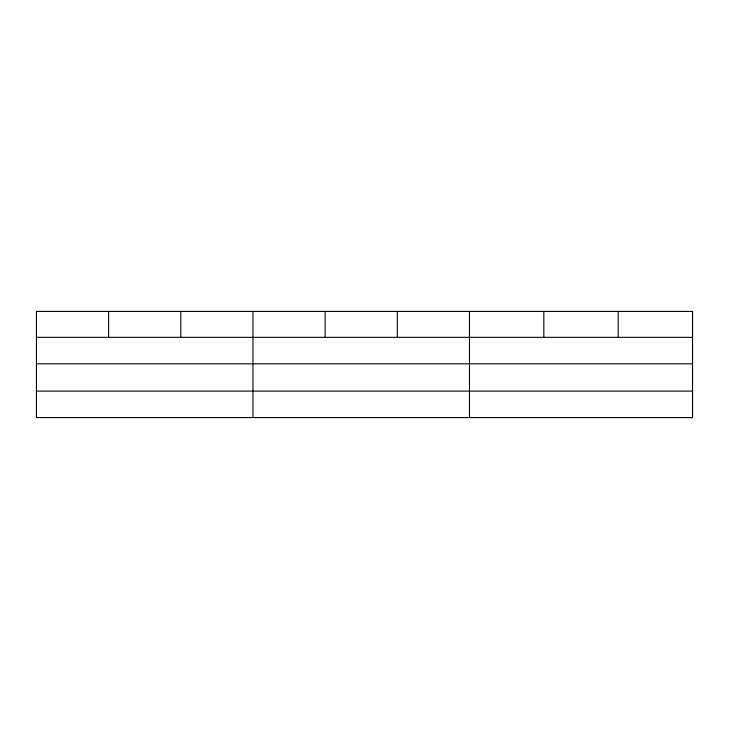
<?xml version="1.0" encoding="UTF-8"?>
<svg xmlns="http://www.w3.org/2000/svg" width="729" height="729" viewBox="0 0 729 729"><rect width="100%" height="100%" fill="white"/><g stroke="black" fill="none" stroke-linecap="round" stroke-linejoin="round"><path stroke-width="1.09" d="M692.55 363.817L692.55 311.42L36.45 311.42L36.45 417.58L692.55 417.58L692.55 363.817L36.45 363.817M36.45 337.345L692.55 337.345M36.45 391.099L692.55 391.099M618.192 311.42L618.192 337.345M543.834 311.42L543.834 337.345M469.476 311.42L469.476 417.58M397.305 311.42L397.305 337.345M325.134 311.42L325.134 337.345M252.963 311.42L252.963 417.58M180.792 311.42L180.792 337.345M108.621 311.42L108.621 337.345"/></g></svg>
